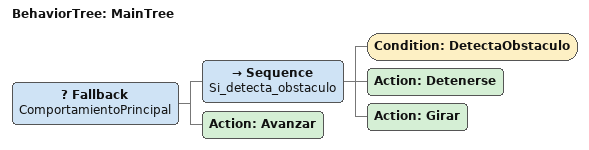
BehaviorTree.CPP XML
<root main_tree_to_execute="MainTree">
    <BehaviorTree ID="MainTree">
        <Fallback name="ComportamientoPrincipal">

            <Sequence name="Si_detecta_obstaculo">
                <Condition ID="DetectaObstaculo" />
                <Action ID="Detenerse" />
                <Action ID="Girar" />
            </Sequence>

            <Action ID="Avanzar" />

        </Fallback>
    </BehaviorTree>

</root>
